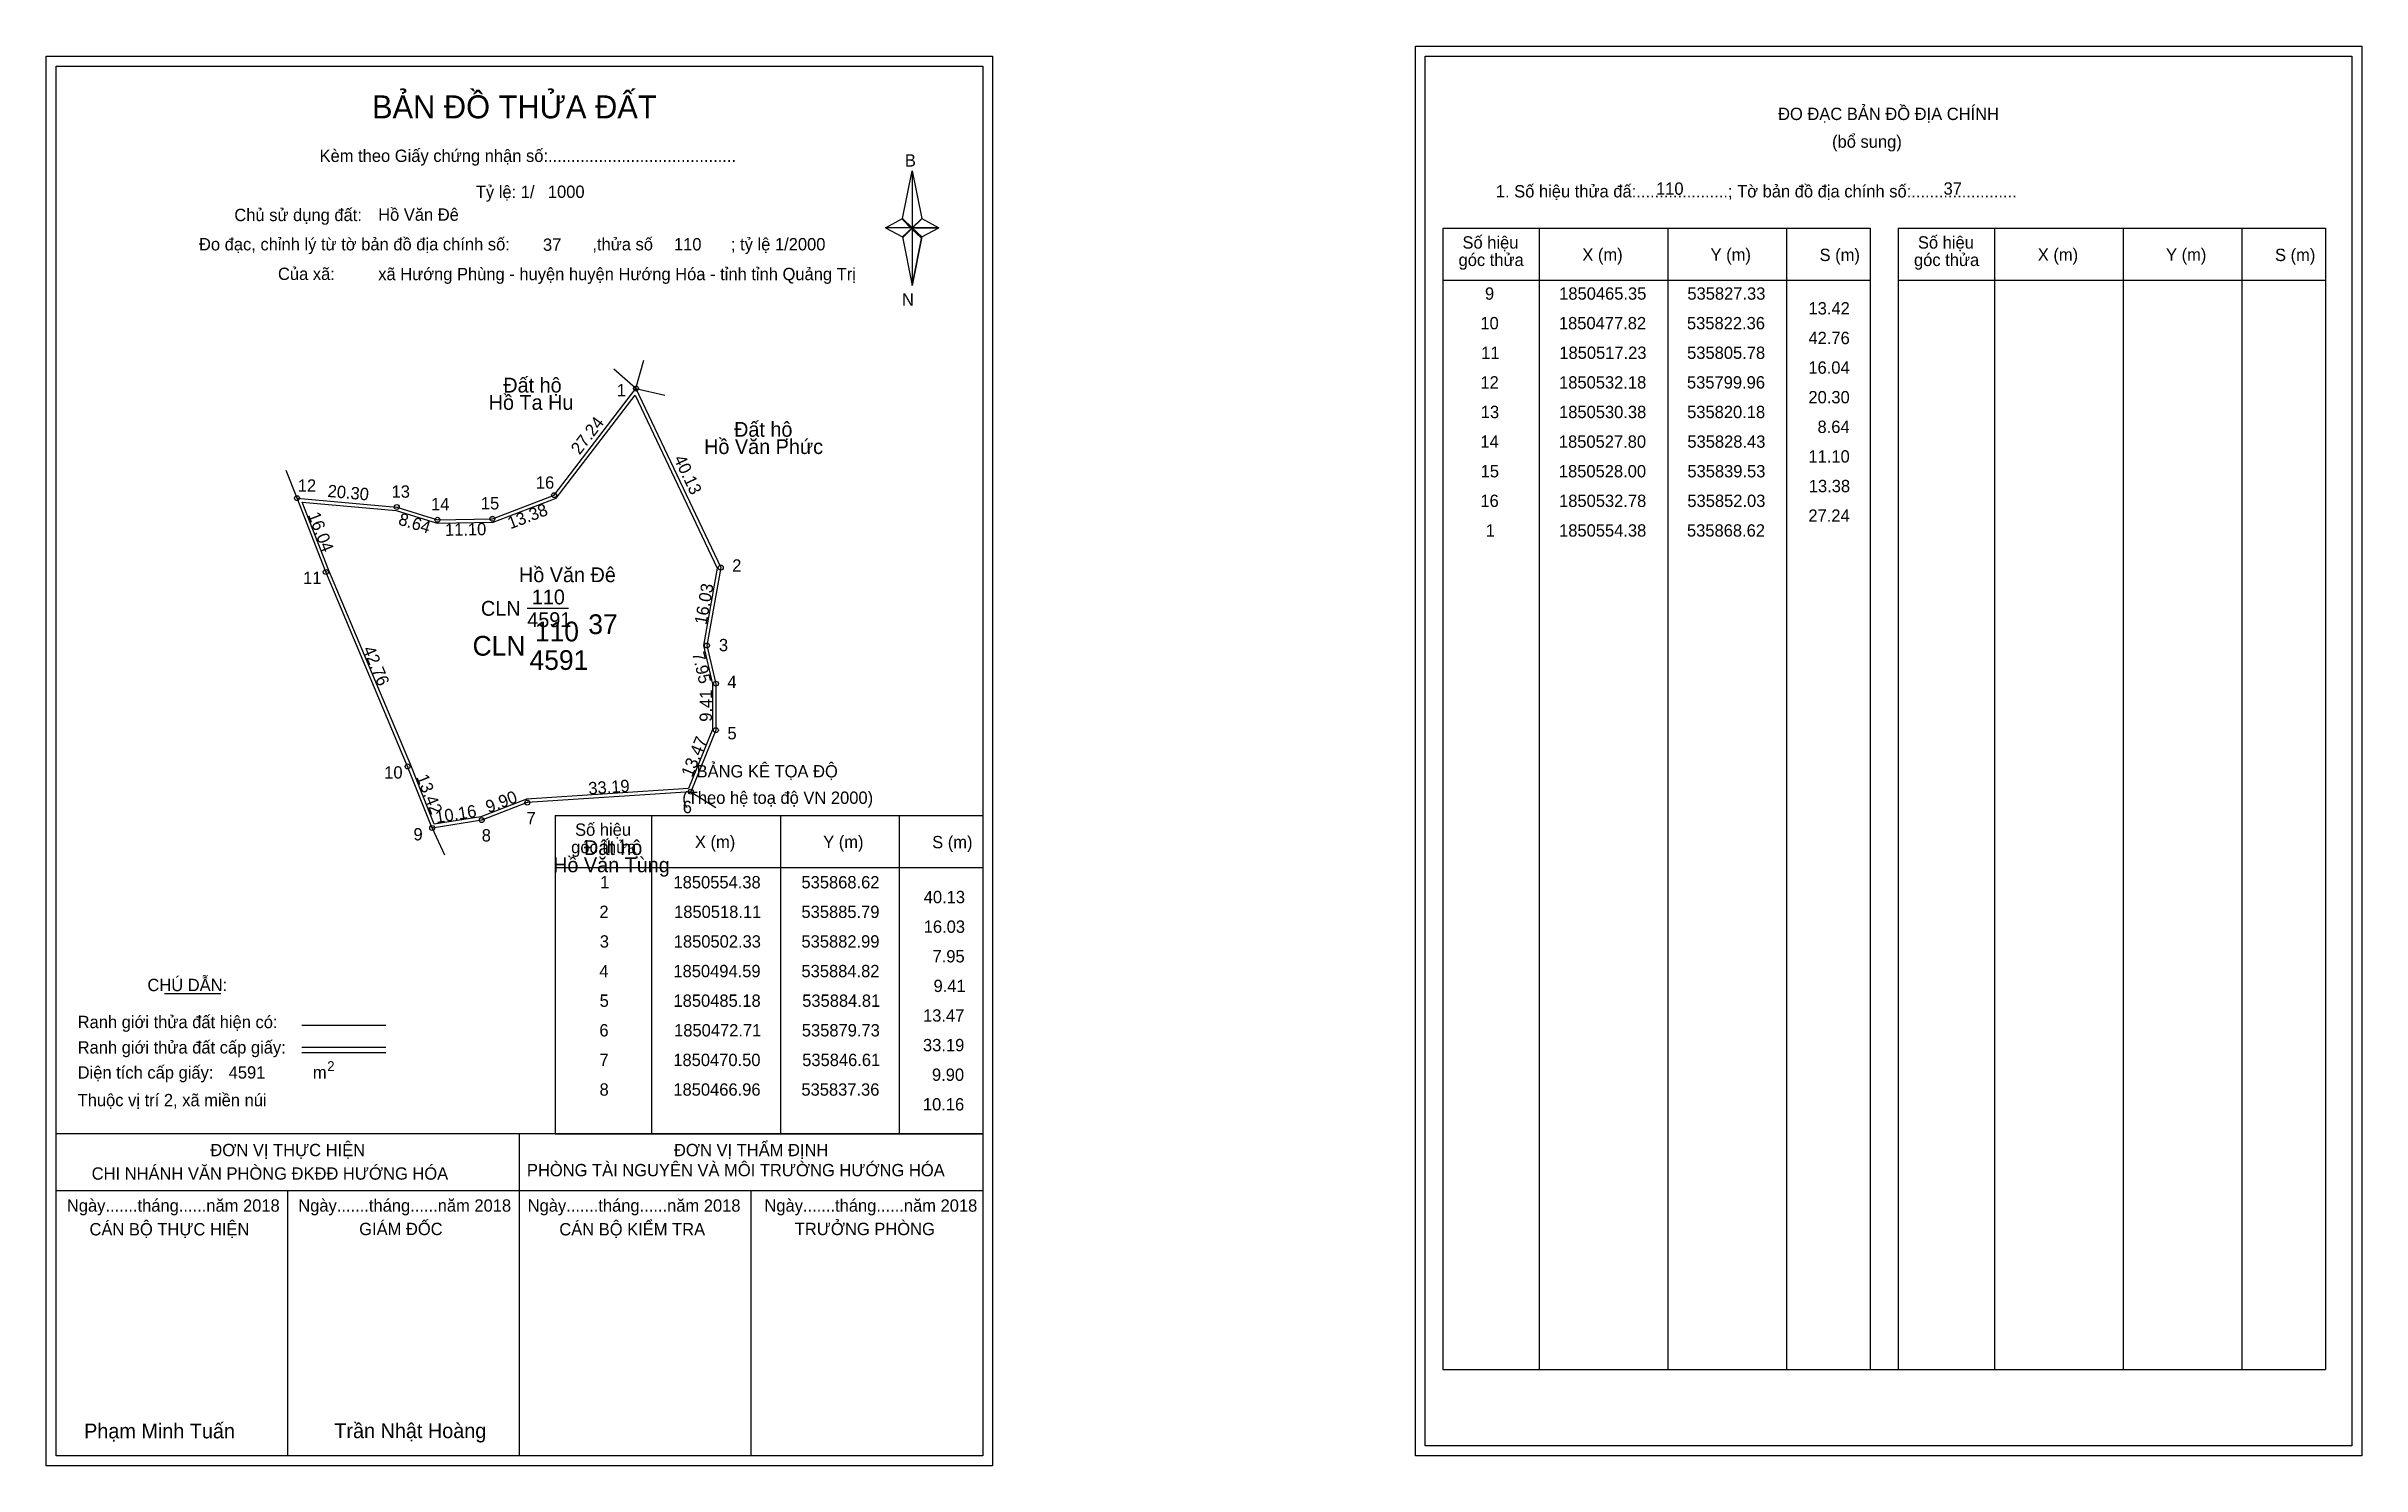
# Model space of a CAD drawing. Extents: x 535749 to 536218, y 1850336 to 1850624.
import ezdxf

# ---------------------------------------------------------------- set-up
doc = ezdxf.new("R2010")
doc.units = 0
for name, color, linetype in [('Level 1', 7, 'Continuous'), ('Level 10', 7, 'Continuous'), ('Level 11', 7, 'Continuous'), ('Level 13', 7, 'Continuous'), ('Level 2', 7, 'Continuous'), ('Level 27', 7, 'Continuous'), ('Level 3', 7, 'Continuous'), ('Level 36', 7, 'Continuous'), ('Level 4', 7, 'Continuous'), ('Level 49', 7, 'Continuous'), ('Level 5', 7, 'Continuous'), ('Level 53', 7, 'Continuous'), ('Level 55', 7, 'Continuous'), ('Level 6', 7, 'Continuous'), ('Level 63', 7, 'Continuous'), ('Level 7', 7, 'Continuous'), ('Level 9', 7, 'Continuous')]:
    doc.layers.add(name, color=color, linetype=linetype)

msp = doc.modelspace()

# ---------------------------------------------------------------- linework, layer by layer
at = {"layer": 'Level 1'}
for p, q in [((535751.17, 1850619.73), (535751.17, 1850619.73)), ((536028.49, 1850621.73), (536028.49, 1850621.73)), ((535922.59, 1850588.85), (535924.56, 1850598.49)), ((535924.56, 1850598.49), (535924.56, 1850586.96)), ((535924.56, 1850598.49), (535926.53, 1850588.85)), ((535919.15, 1850586.96), (535922.59, 1850588.85)), ((535922.59, 1850588.85), (535924.56, 1850586.96)), ((535924.41, 1850586.74), (535922.59, 1850588.63)), ((535924.56, 1850586.96), (535922.59, 1850585.12)), ((535924.41, 1850586.74), (535922.59, 1850584.9)), ((535922.59, 1850584.9), (535924.41, 1850586.74)), ((535926.38, 1850588.63), (535924.41, 1850586.74)), ((535924.41, 1850586.74), (535926.38, 1850588.63)), ((535926.38, 1850584.9), (535924.41, 1850586.74)), ((535926.53, 1850588.85), (535924.56, 1850586.96)), ((535924.56, 1850586.96), (535924.56, 1850575.26)), ((535924.56, 1850586.96), (535929.97, 1850586.96)), ((535924.56, 1850586.96), (535926.53, 1850585.12)), ((535926.53, 1850585.12), (535929.97, 1850586.96)), ((536032.03, 1850586.87), (536118.63, 1850586.87)), ((536051.62, 1850355.61), (536051.62, 1850586.87)), ((536077.69, 1850355.61), (536077.69, 1850586.87)), ((536101.66, 1850586.87), (536101.66, 1850355.61)), ((536118.63, 1850586.87), (536118.63, 1850355.61)), ((536124.28, 1850586.87), (536210.89, 1850586.87)), ((536143.87, 1850355.61), (536143.87, 1850586.87)), ((536169.95, 1850355.61), (536169.95, 1850586.87)), ((536193.92, 1850586.87), (536193.92, 1850355.61)), ((536210.89, 1850586.87), (536210.89, 1850355.61)), ((535922.59, 1850585.12), (535924.56, 1850575.26)), ((535926.53, 1850585.12), (535924.56, 1850575.26)), ((536032.03, 1850576.35), (536118.63, 1850576.35)), ((536124.28, 1850576.35), (536210.89, 1850576.35)), ((535852.27, 1850467.9), (535938.87, 1850467.9)), ((535871.86, 1850403.38), (535871.86, 1850467.9)), ((535897.93, 1850403.38), (535897.93, 1850467.9)), ((535921.9, 1850467.9), (535921.9, 1850403.38)), ((535852.27, 1850457.37), (535938.87, 1850457.37)), ((535773.09, 1850431.79), (535784.49, 1850431.79)), ((535800.95, 1850425.39), (535817.97, 1850425.39)), ((535800.95, 1850420.94), (535817.97, 1850420.94)), ((535800.95, 1850419.85), (535817.97, 1850419.85)), ((535858, 1850403.38), (535751.17, 1850403.38)), ((535938.87, 1850403.38), (535834.03, 1850403.38)), ((535845.02, 1850338.15), (535845.02, 1850403.38)), ((535852.27, 1850403.37), (535938.87, 1850403.37)), ((535938.87, 1850391.83), (535751.17, 1850391.83)), ((535798.09, 1850338.15), (535798.09, 1850391.83)), ((535891.94, 1850338.15), (535891.94, 1850391.83)), ((536032.03, 1850355.61), (536210.89, 1850355.61)), ((535938.87, 1850338.15), (535938.87, 1850338.15)), ((536216.19, 1850340.15), (536216.19, 1850340.15))]:
    msp.add_line(p, q, dxfattribs=at)
for points in [[(535922.59, 1850588.85), (535924.56, 1850598.49), (535924.56, 1850586.96)], [(535919.15, 1850586.96), (535922.59, 1850585.12), (535924.56, 1850586.96)], [(535924.56, 1850586.96), (535926.53, 1850588.85), (535929.97, 1850586.96)], [(535924.56, 1850586.96), (535924.56, 1850575.26), (535926.53, 1850585.12)]]:
    msp.add_lwpolyline(points, close=True, dxfattribs=at)
at = {"layer": 'Level 10'}
msp.add_line((535828.43, 1850527.8), (535839.53, 1850528), dxfattribs=at)
for points in [[(535868.62, 1850554.38), (535885.79, 1850518.11), (535882.99, 1850502.33), (535884.82, 1850494.59), (535884.81, 1850485.18), (535879.73, 1850472.71), (535846.61, 1850470.5), (535837.36, 1850466.96), (535827.33, 1850465.35), (535822.36, 1850477.82), (535805.78, 1850517.23), (535799.96, 1850532.18), (535820.18, 1850530.38), (535828.43, 1850527.8), (535839.53, 1850528), (535852.03, 1850532.78)], [(535868.48, 1850553.05), (535885.06, 1850518.01), (535882.28, 1850502.31), (535884.12, 1850494.51), (535884.11, 1850485.32), (535879.25, 1850473.38), (535846.46, 1850471.19), (535837.18, 1850467.64), (535827.77, 1850466.13), (535823.01, 1850478.09), (535806.43, 1850517.49), (535801.02, 1850531.38), (535820.04, 1850529.69), (535828.33, 1850527.1), (535839.67, 1850527.3), (535852.46, 1850532.2)]]:
    msp.add_lwpolyline(points, close=True, dxfattribs=at)
at = {"layer": 'Level 11'}
for centre in [(535868.62, 1850554.38), (535868.62, 1850554.38), (535799.96, 1850532.18), (535820.18, 1850530.38), (535852.03, 1850532.78), (535828.43, 1850527.8), (535839.53, 1850528), (535805.78, 1850517.23), (535885.79, 1850518.11), (535882.99, 1850502.33), (535884.82, 1850494.59), (535884.81, 1850485.18), (535822.36, 1850477.82), (535846.61, 1850470.5), (535879.73, 1850472.71), (535827.33, 1850465.35), (535837.36, 1850466.96)]:
    msp.add_circle(centre, 0.5, dxfattribs=at)
at = {"layer": 'Level 27'}
for p, q in [((535868.62, 1850554.38), (535870.23, 1850560.16)), ((535868.62, 1850554.38), (535864.1, 1850558.32)), ((535868.62, 1850554.38), (535874.47, 1850553.03)), ((535799.96, 1850532.18), (535797.79, 1850537.77)), ((535879.73, 1850472.71), (535884.79, 1850469.49)), ((535827.33, 1850465.35), (535829.85, 1850459.9))]:
    msp.add_line(p, q, dxfattribs=at)
at = {"layer": 'Level 3'}
for p, q in [((536032.03, 1850586.87), (536032.03, 1850355.61)), ((536124.28, 1850586.87), (536124.28, 1850355.61)), ((535852.27, 1850467.9), (535852.27, 1850403.38))]:
    msp.add_line(p, q, dxfattribs=at)
at = {"layer": 'Level 63'}
for points in [[(535749.17, 1850621.73), (535940.87, 1850621.73), (535940.87, 1850336.15), (535749.17, 1850336.15)], [(535751.17, 1850619.73), (535938.87, 1850619.73), (535938.87, 1850338.15), (535751.17, 1850338.15)], [(536026.5, 1850623.73), (536218.2, 1850623.73), (536218.2, 1850338.15), (536026.5, 1850338.15)], [(536028.5, 1850621.73), (536216.2, 1850621.73), (536216.2, 1850340.15), (536028.5, 1850340.15)]]:
    msp.add_lwpolyline(points, close=True, dxfattribs=at)
at = {"layer": 'Level 9'}
msp.add_line((535846.6, 1850509.86), (535854.93, 1850509.86), dxfattribs=at)

# ---------------------------------------------------------------- texts
at = {"layer": 'Level 1'}
for s, height, p in [('BẢN ĐỒ THỬA ĐẤT', 4.6657, (535815.14, 1850609.13)), ('ĐO ĐẠC BẢN ĐỒ ĐỊA CHÍNH', 2.5, (536099.97, 1850608.79)), ('(bổ sung)', 2.5, (536110.91, 1850603.17)), ('Kèm theo Giấy chứng nhận số:.........................................', 2.5, (535804.52, 1850600.3)), ('B', 2.5, (535923.1, 1850599.36)), ('1. Số hiệu thửa đấ:....................; Tờ bản đồ địa chính số:.......................', 2.5, (536042.8, 1850593.11)), ('Chủ sử dụng đất:', 2.5, (535787.26, 1850588.31)), ('Đo đạc, chỉnh lý từ tờ bản đồ địa chính số:                  ,thửa số                 ; tỷ lệ 1/2000', 2.5, (535780.1, 1850582.38)), ('góc thửa', 2.5, (536035.25, 1850579.21)), ('Số hiệu', 2.5, (536036.04, 1850582.74)), ('X (m)', 2.5, (536060.32, 1850580.27)), ('Y (m)', 2.5, (536086.3, 1850580.27)), ('S (m)', 2.5, (536108.38, 1850580.22)), ('góc thửa', 2.5, (536127.51, 1850579.21)), ('Số hiệu', 2.5, (536128.3, 1850582.74)), ('X (m)', 2.5, (536152.58, 1850580.27)), ('Y (m)', 2.5, (536178.56, 1850580.27)), ('S (m)', 2.5, (536200.64, 1850580.22)), ('Của xã:', 2.5, (535796.1, 1850576.38)), ('N', 2.5, (535922.5, 1850571.19)), ('BẢNG KÊ TỌA ĐỘ', 2.5, (535880.9, 1850475.6)), ('(Theo hệ toạ độ VN 2000)', 2.5, (535878, 1850470.24)), ('Số hiệu', 2.5, (535856.28, 1850463.77)), ('góc thửa', 2.5, (535855.49, 1850460.24)), ('X (m)', 2.5, (535880.56, 1850461.29)), ('Y (m)', 2.5, (535906.54, 1850461.29)), ('S (m)', 2.5, (535928.62, 1850461.24)), ('CHÚ DẪN:', 2.5, (535769.65, 1850432.3)), ('Ranh giới thửa đất hiện có:', 2.5, (535755.52, 1850424.8)), ('Ranh giới thửa đất cấp giấy:', 2.5, (535755.52, 1850419.66)), ('2', 2, (535806.07, 1850416.11)), ('Diện tích cấp giấy:', 2.5, (535755.52, 1850414.58)), ('m', 2.5, (535803.17, 1850414.6)), ('Thuộc vị trí 2, xã miền núi', 2.5, (535755.52, 1850408.98)), ('ĐƠN VỊ THỰC HIỆN', 2.5, (535782.4, 1850398.86)), ('ĐƠN VỊ THẨM ĐỊNH', 2.5, (535876.31, 1850398.86)), ('CHI NHÁNH VĂN PHÒNG ĐKĐĐ HƯỚNG HÓA', 2.5, (535758.36, 1850394.1)), ('PHÒNG TÀI NGUYÊN VÀ MÔI TRƯỜNG HƯỚNG HÓA', 2.5, (535846.53, 1850394.79)), ('Ngày.......tháng......năm 2018', 2.5, (535753.34, 1850387.62)), ('Ngày.......tháng......năm 2018', 2.5, (535800.21, 1850387.62)), ('Ngày.......tháng......năm 2018', 2.5, (535846.68, 1850387.62)), ('Ngày.......tháng......năm 2018', 2.5, (535894.64, 1850387.62)), ('CÁN BỘ THỰC HIỆN', 2.5, (535757.92, 1850382.81)), ('GIÁM ĐỐC', 2.5, (535812.55, 1850382.87)), ('CÁN BỘ KIỂM TRA', 2.5, (535853.09, 1850382.81)), ('TRƯỞNG PHÒNG', 2.5, (535900.78, 1850382.87)), ('Phạm Minh Tuấn', 3, (535756.83, 1850341.69)), ('Trần Nhật Hoàng', 3, (535807.52, 1850341.74))]:
    msp.add_text(s, height=height, dxfattribs=at).set_placement(p)
at = {"layer": 'Level 11'}
msp.add_text('Tỷ lệ: 1/', height=2.5, dxfattribs=at).set_placement((535836.18, 1850592.99))
at = {"layer": 'Level 13'}
for s, p in [('110', (535847.52, 1850510.66)), ('CLN', (535837.21, 1850508.36)), ('4591', (535846.6, 1850506.06))]:
    msp.add_text(s, height=3, dxfattribs=at).set_placement(p)
at = {"layer": 'Level 2'}
msp.add_text('Hồ Văn Đê', height=3, dxfattribs=at).set_placement((535844.92, 1850515.16))
at = {"layer": 'Level 3'}
msp.add_text('CLN ', height=4, dxfattribs=at).set_placement((535835.52, 1850500.27))
at = {"layer": 'Level 36'}
for s, p in [('Đất hộ', (535841.74, 1850553.58)), ('Hồ Ta Hu', (535838.78, 1850550.08)), ('Hồ Văn Phức', (535882.42, 1850541.12)), ('Đất hộ', (535888.49, 1850544.62)), ('Đất hộ', (535858.08, 1850459.88)), ('Hồ Văn Tùng', (535851.83, 1850456.38))]:
    msp.add_text(s, height=3, dxfattribs=at).set_placement(p)
at = {"layer": 'Level 4'}
msp.add_text('110', height=4, dxfattribs=at).set_placement((535848.14, 1850503.16))
at = {"layer": 'Level 49'}
for s, rotation, p in [('27.24', 52.4737, (535857.2, 1850540.82)), ('40.13', 295.3326, (535876.22, 1850540.2)), ('20.30', 354.9129, (535806.07, 1850532.44)), ('13.38', 20.9269, (535843.18, 1850525.86)), ('16.04', 291.2708, (535802.13, 1850528.81)), ('8.64', 342.6341, (535820.3, 1850526.89)), ('11.10', 1.0322, (535829.95, 1850524.53)), ('16.03', 79.9382, (535882.9, 1850506.42)), ('42.76', 292.8168, (535813.22, 1850501.6)), ('7.95', 283.3024, (535879.98, 1850500.73)), ('9.41', 89.9391, (535884.01, 1850486.88)), ('13.47', 67.8351, (535879.99, 1850475.48)), ('13.42', 291.7301, (535824.08, 1850475.67)), ('33.19', 3.8175, (535859.05, 1850472.13)), ('10.16', 9.1192, (535828.19, 1850466.3)), ('9.90', 20.942, (535838.74, 1850468.35))]:
    msp.add_text(s, height=2.5, rotation=rotation, dxfattribs=at).set_placement(p)
at = {"layer": 'Level 5'}
msp.add_text('4591', height=4, dxfattribs=at).set_placement((535847.06, 1850497.38))
at = {"layer": 'Level 53'}
for s, p in [('9', (536040.6, 1850572.39)), ('1850465.35', (536055.63, 1850572.39)), ('535827.33', (536081.6, 1850572.39)), ('10', (536039.67, 1850566.39)), ('1850477.82', (536055.58, 1850566.39)), ('535822.36', (536081.52, 1850566.39)), ('13.42', (536106.14, 1850569.39)), ('42.76', (536106.13, 1850563.39)), ('11', (536039.83, 1850560.39)), ('1850517.23', (536055.66, 1850560.39)), ('535805.78', (536081.55, 1850560.39)), ('16.04', (536106.11, 1850557.39)), ('12', (536039.68, 1850554.39)), ('1850532.18', (536055.61, 1850554.39)), ('535799.96', (536081.52, 1850554.39)), ('20.30', (536106.12, 1850551.39)), ('13', (536039.75, 1850548.39)), ('1850530.38', (536055.61, 1850548.39)), ('535820.18', (536081.55, 1850548.39)), ('14', (536039.66, 1850542.39)), ('1850527.80', (536055.57, 1850542.39)), ('535828.43', (536081.6, 1850542.39)), ('8.64', (536107.96, 1850545.39)), ('11.10', (536106.12, 1850539.39)), ('15', (536039.72, 1850536.39)), ('1850528.00', (536055.57, 1850536.39)), ('535839.53', (536081.6, 1850536.39)), ('13.38', (536106.2, 1850533.39)), ('16', (536039.67, 1850530.39)), ('1850532.78', (536055.61, 1850530.39)), ('535852.03', (536081.6, 1850530.39)), ('1', (536040.75, 1850524.39)), ('1850554.38', (536055.61, 1850524.39)), ('535868.62', (536081.52, 1850524.39)), ('27.24', (536106.11, 1850527.39)), ('1', (535861.36, 1850453.12)), ('1850554.38', (535876.22, 1850453.12)), ('535868.62', (535902.14, 1850453.12)), ('40.13', (535926.91, 1850450.12)), ('2', (535861.21, 1850447.12)), ('1850518.11', (535876.34, 1850447.12)), ('535885.79', (535902.14, 1850447.12)), ('16.03', (535926.91, 1850444.12)), ('3', (535861.29, 1850441.12)), ('1850502.33', (535876.27, 1850441.12)), ('535882.99', (535902.14, 1850441.12)), ('4', (535861.2, 1850435.12)), ('1850494.59', (535876.2, 1850435.12)), ('535884.82', (535902.14, 1850435.12)), ('7.95', (535928.69, 1850438.12)), ('9.41', (535928.9, 1850432.12)), ('5', (535861.26, 1850429.12)), ('1850485.18', (535876.22, 1850429.12)), ('535884.81', (535902.29, 1850429.12)), ('13.47', (535926.77, 1850426.12)), ('6', (535861.21, 1850423.12)), ('1850472.71', (535876.34, 1850423.12)), ('535879.73', (535902.21, 1850423.12)), ('33.19', (535926.76, 1850420.12)), ('7', (535861.22, 1850417.12)), ('1850470.50', (535876.18, 1850417.12)), ('535846.61', (535902.29, 1850417.12)), ('8', (535861.24, 1850411.12)), ('1850466.96', (535876.19, 1850411.12)), ('535837.36', (535902.13, 1850411.12)), ('9.90', (535928.58, 1850414.12)), ('10.16', (535926.74, 1850408.12))]:
    msp.add_text(s, height=2.5, dxfattribs=at).set_placement(p)
at = {"layer": 'Level 55'}
for s, height, p in [('102', 0.11, (535868.5, 1850554.27)), ('101', 0.11, (535868.51, 1850554.27)), ('101', 0.11, (535868.51, 1850554.27)), ('1', 0.4, (535868.51, 1850554.38)), ('12', 0.4, (535799.68, 1850532.18)), ('101', 0.11, (535799.85, 1850532.07)), ('101', 0.11, (535799.85, 1850532.07)), ('0', 0.11, (535799.92, 1850532.07)), ('0', 0.11, (535799.92, 1850532.07)), ('13', 0.4, (535819.91, 1850530.38)), ('101', 0.11, (535820.07, 1850530.27)), ('101', 0.11, (535820.07, 1850530.27)), ('16', 0.4, (535851.75, 1850532.78)), ('101', 0.11, (535851.92, 1850532.67)), ('101', 0.11, (535851.92, 1850532.67)), ('14', 0.4, (535828.14, 1850527.8)), ('101', 0.11, (535828.32, 1850527.69)), ('101', 0.11, (535828.32, 1850527.69)), ('15', 0.4, (535839.25, 1850528)), ('101', 0.11, (535839.42, 1850527.89)), ('101', 0.11, (535839.42, 1850527.89)), ('11', 0.4, (535805.52, 1850517.23)), ('0', 0.11, (535805.74, 1850517.12)), ('0', 0.11, (535805.74, 1850517.12)), ('2', 0.4, (535885.65, 1850518.11)), ('102', 0.11, (535885.67, 1850518)), ('102', 0.11, (535882.87, 1850502.22)), ('3', 0.4, (535882.87, 1850502.33)), ('4', 0.4, (535884.68, 1850494.59)), ('102', 0.11, (535884.7, 1850494.48)), ('5', 0.4, (535884.68, 1850485.18)), ('102', 0.11, (535884.69, 1850485.07)), ('10', 0.4, (535822.08, 1850477.82)), ('0', 0.11, (535822.32, 1850477.71)), ('0', 0.11, (535822.32, 1850477.71)), ('7', 0.4, (535846.48, 1850470.5)), ('118', 0.11, (535846.49, 1850470.39)), ('6', 0.4, (535879.59, 1850472.71)), ('102', 0.11, (535879.61, 1850472.6)), ('118', 0.11, (535879.61, 1850472.6)), ('9', 0.4, (535827.19, 1850465.35)), ('118', 0.11, (535827.21, 1850465.24)), ('0', 0.11, (535827.29, 1850465.24)), ('0', 0.11, (535827.29, 1850465.24)), ('8', 0.4, (535837.23, 1850466.96)), ('118', 0.11, (535837.24, 1850466.85))]:
    msp.add_text(s, height=height, dxfattribs=at).set_placement(p)
at = {"layer": 'Level 6'}
for s, p in [('110', (536075.25, 1850593.65)), ('37', (536133.5, 1850593.67)), ('1000', (535850.77, 1850593.01)), ('Hồ Văn Đê', (535816.39, 1850588.38)), ('37', (535849.78, 1850582.29)), ('110', (535876.31, 1850582.37)), ('xã Hướng Phùng - huyện huyện Hướng Hóa - tỉnh tỉnh Quảng Trị', (535816.41, 1850576.34)), ('4591', (535786.11, 1850414.58))]:
    msp.add_text(s, height=2.5, dxfattribs=at).set_placement(p)
at = {"layer": 'Level 7'}
msp.add_text('37', height=4, dxfattribs=at).set_placement((535858.96, 1850504.64))
at = {"layer": 'Level 9'}
for s, p in [('1', (535864.74, 1850552.81)), ('12', (535800.11, 1850533.49)), ('16', (535848.34, 1850534.1)), ('13', (535819.11, 1850532.27)), ('14', (535827.1, 1850529.72)), ('15', (535837.2, 1850529.89)), ('11', (535801.19, 1850514.78)), ('2', (535888.11, 1850517.29)), ('3', (535885.42, 1850501.17)), ('4', (535887.14, 1850493.71)), ('5', (535887.15, 1850483.31)), ('10', (535817.62, 1850475.36)), ('6', (535878.09, 1850468.36)), ('9', (535823.55, 1850462.84)), ('8', (535837.37, 1850462.62)), ('7', (535846.46, 1850466.12))]:
    msp.add_text(s, height=2.5, dxfattribs=at).set_placement(p)

doc.saveas('drawing.dxf')
